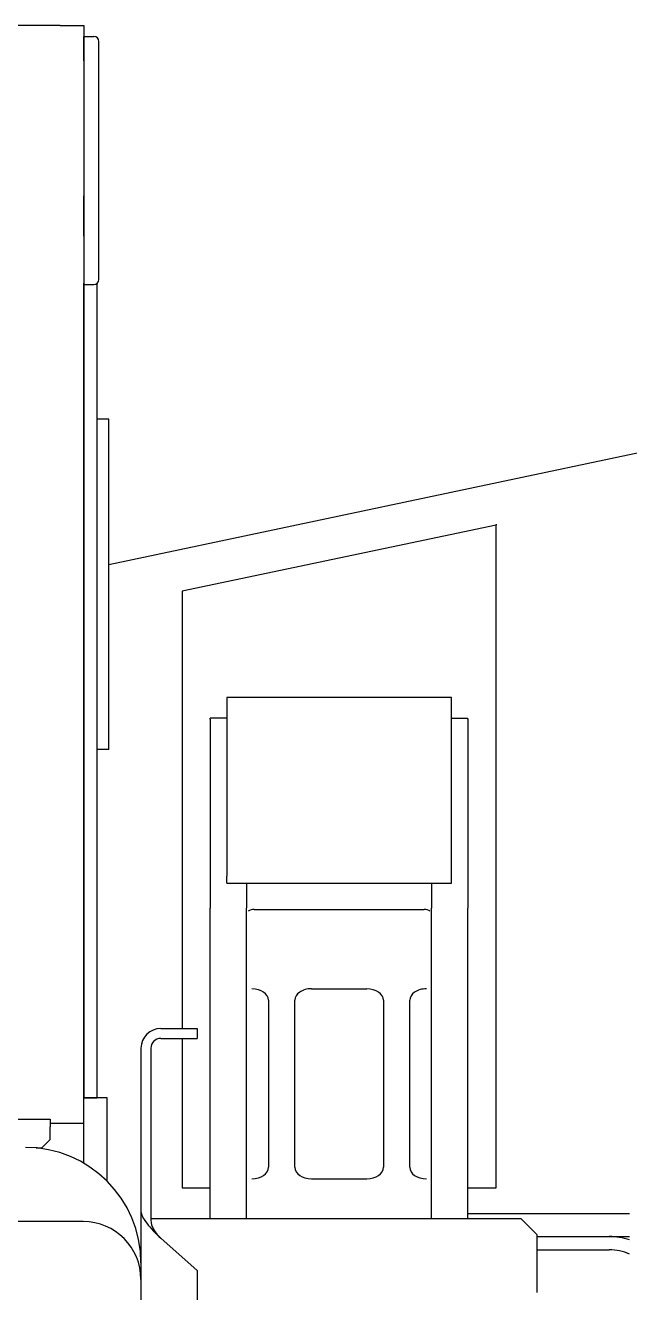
# Model space of a CAD drawing. Extents: x -31701 to 37626, y -27136 to 32271.
# Drawn here: x -28183 to -27817, y -16971 to -16204 of the extents above; entities that cross this region are included whole.
import ezdxf

# ---------------------------------------------------------------- set-up
doc = ezdxf.new("R2010")
doc.units = 0
doc.layers.get('0').update_dxf_attribs({"linetype": 'CONTINUOUS'})

msp = doc.modelspace()

# ---------------------------------------------------------------- linework, layer by layer
at = {"color": 251, "linetype": 'Continuous'}
for p, q in [((-28162.35, -16203.56), (-28394.35, -16203.56)), ((-28162.35, -16203.56), (-28394.35, -16203.56)), ((-28152.35, -16203.53), (-28152.35, -16203.55)), ((-28152.35, -16203.53), (-28147.85, -16203.53)), ((-28147.85, -16203.53), (-28147.85, -16203.55)), ((-28147.85, -16203.55), (-28147.85, -16853.07)), ((-28147.85, -16225.04), (-28147.85, -16210.21)), ((-28147.85, -16210.21), (-28141.85, -16210.21)), ((-28138.85, -16225.81), (-28138.85, -16213.21)), ((-28147.85, -16225.04), (-28147.85, -16306.79)), ((-28138.85, -16307.56), (-28138.85, -16225.81)), ((-28147.85, -16331.28), (-28147.85, -16306.79)), ((-28138.85, -16328.38), (-28138.85, -16307.56)), ((-28147.85, -16331.28), (-28147.85, -16359.75)), ((-28138.85, -16356.85), (-28138.85, -16328.38)), ((-28147.85, -16360.43), (-28147.85, -16359.75)), ((-28147.85, -16360.43), (-28147.85, -16853.07)), ((-28147.85, -16360.43), (-28141.85, -16360.43)), ((-28147.85, -16853.07), (-28147.85, -16360.43)), ((-28139.85, -16853.07), (-28139.85, -16359.67)), ((-28138.85, -16357.43), (-28138.85, -16356.85)), ((-28132.85, -16442.07), (-28139.85, -16442.07)), ((-28139.85, -16456.77), (-28139.85, -16442.07)), ((-28132.85, -16456.77), (-28132.85, -16442.07)), ((-28139.85, -16616.77), (-28139.85, -16456.77)), ((-28132.85, -16616.77), (-28132.85, -16456.77)), ((-27898.35, -16506.27), (-28088.35, -16546.19)), ((-27898.35, -16505.64), (-27898.35, -16506.27)), ((-27898.35, -16907.48), (-27898.35, -16506.27)), ((-28088.35, -16546.19), (-28088.35, -16811.07)), ((-28139.85, -16642.07), (-28139.85, -16616.77)), ((-28132.85, -16642.07), (-28132.85, -16616.77)), ((-27925.35, -16610.6), (-28061.35, -16610.6)), ((-28061.35, -16610.6), (-28061.35, -16718.72)), ((-27925.35, -16718.72), (-27925.35, -16610.6)), ((-28061.35, -16623.04), (-28071.35, -16623.04)), ((-28071.35, -16623.67), (-28071.35, -16623.04)), ((-28071.35, -16623.67), (-28071.35, -16738.16)), ((-27925.35, -16623.04), (-27915.35, -16623.04)), ((-27915.35, -16623.67), (-27915.35, -16623.04)), ((-27915.35, -16623.67), (-27915.35, -16738.16)), ((-28132.85, -16642.07), (-28139.85, -16642.07)), ((-28061.35, -16723.14), (-28061.35, -16718.72)), ((-28061.35, -16723.14), (-27925.35, -16723.14)), ((-28049.35, -16723.14), (-28049.35, -16738.16)), ((-27937.35, -16723.14), (-27937.35, -16738.16)), ((-27925.35, -16723.14), (-27925.35, -16718.72)), ((-28071.35, -16850.71), (-28071.35, -16738.16)), ((-28049.35, -16850.71), (-28049.35, -16738.16)), ((-28044.76, -16739.03), (-27941.94, -16739.03)), ((-28044.76, -16739.03), (-27941.94, -16739.03)), ((-28044.76, -16739.03), (-27941.94, -16739.03)), ((-28044.76, -16739.03), (-27941.94, -16739.03)), ((-27937.35, -16850.71), (-27937.35, -16738.16)), ((-27915.35, -16850.71), (-27915.35, -16738.16)), ((-28010.15, -16787.03), (-27976.55, -16787.03)), ((-28036.15, -16793.97), (-28036.15, -16895.13)), ((-28020.15, -16895.13), (-28020.15, -16793.97)), ((-27966.55, -16793.97), (-27966.55, -16895.13)), ((-27950.55, -16895.13), (-27950.55, -16793.97)), ((-28101.35, -16811.07), (-28079.35, -16811.07)), ((-28101.35, -16811.07), (-28079.35, -16811.07)), ((-28101.35, -16811.07), (-28079.35, -16811.07)), ((-28101.35, -16811.07), (-28079.35, -16811.07)), ((-28079.35, -16811.07), (-28079.35, -16817.07)), ((-28079.35, -16811.07), (-28079.35, -16817.07)), ((-28079.35, -16811.07), (-28079.35, -16817.07)), ((-28079.35, -16811.07), (-28079.35, -16817.07)), ((-28113.35, -16823.07), (-28113.35, -16953.07)), ((-28113.35, -16823.07), (-28113.35, -16953.07)), ((-28113.35, -16823.07), (-28113.35, -16953.07)), ((-28113.35, -16823.07), (-28113.35, -16953.07)), ((-28107.35, -16823.07), (-28107.35, -16927.43)), ((-28107.35, -16823.07), (-28107.35, -16927.43)), ((-28107.35, -16823.07), (-28107.35, -16927.43)), ((-28107.35, -16823.07), (-28107.35, -16927.43)), ((-28101.35, -16817.07), (-28079.35, -16817.07)), ((-28101.35, -16817.07), (-28079.35, -16817.07)), ((-28101.35, -16817.07), (-28079.35, -16817.07)), ((-28101.35, -16817.07), (-28079.35, -16817.07)), ((-28088.35, -16817.07), (-28088.35, -16907.48)), ((-28133.85, -16853.07), (-28147.85, -16853.07)), ((-28147.85, -16892.74), (-28147.85, -16853.07)), ((-28147.85, -16853.07), (-28139.85, -16853.07)), ((-28133.85, -16903.58), (-28133.85, -16853.07)), ((-28071.35, -16854.09), (-28071.35, -16850.71)), ((-28071.35, -16909.36), (-28071.35, -16854.09)), ((-28049.35, -16854.09), (-28049.35, -16850.71)), ((-28049.35, -16909.36), (-28049.35, -16854.09)), ((-27937.35, -16854.09), (-27937.35, -16850.71)), ((-27937.35, -16909.36), (-27937.35, -16854.09)), ((-27915.35, -16854.09), (-27915.35, -16850.71)), ((-27915.35, -16909.36), (-27915.35, -16854.09)), ((-28388.35, -16866.07), (-28168.35, -16866.07)), ((-28168.35, -16866.07), (-28168.35, -16870.67)), ((-28168.35, -16868.37), (-28147.85, -16868.37)), ((-28168.35, -16878.37), (-28168.35, -16870.67)), ((-28176.9, -16883.37), (-28173.35, -16883.37)), ((-28173.35, -16883.37), (-28168.35, -16878.37)), ((-28088.35, -16907.48), (-28071.35, -16907.48)), ((-28010.15, -16902.07), (-27976.55, -16902.07)), ((-27915.35, -16907.48), (-27898.35, -16907.48)), ((-28071.35, -16926.06), (-28071.35, -16909.36)), ((-28049.35, -16926.06), (-28049.35, -16909.36)), ((-27937.35, -16926.06), (-27937.35, -16909.36)), ((-27915.35, -16926.06), (-27915.35, -16909.36)), ((-28148.35, -16928.07), (-28408.35, -16928.07)), ((-28107.35, -16926.06), (-27883.39, -16926.06)), ((-28107.35, -16926.06), (-27883.39, -16926.06)), ((-28107.35, -16926.06), (-27883.39, -16926.06)), ((-28107.35, -16926.06), (-27883.39, -16926.06)), ((-27883.38, -16926.06), (-27873.4, -16936.04)), ((-27883.38, -16926.06), (-27873.4, -16936.04)), ((-27883.38, -16926.06), (-27873.4, -16936.04)), ((-27883.38, -16926.06), (-27873.4, -16936.04)), ((-28101.35, -16938.07), (-28079.35, -16957.61)), ((-28101.35, -16938.07), (-28079.35, -16957.61)), ((-28101.35, -16938.07), (-28079.35, -16957.61)), ((-28101.35, -16938.07), (-28079.35, -16957.61)), ((-27873.4, -16971.06), (-27873.4, -16936.04)), ((-27873.4, -16971.06), (-27873.4, -16936.04)), ((-27873.4, -16971.06), (-27873.4, -16936.04)), ((-27873.4, -16971.06), (-27873.4, -16936.04)), ((-28113.35, -16953.07), (-28113.35, -16962.78)), ((-28113.35, -16953.07), (-28113.35, -16962.78)), ((-28113.35, -16953.07), (-28113.35, -16962.78)), ((-28113.35, -16953.07), (-28113.35, -16962.78)), ((-28079.35, -16957.61), (-28079.35, -17015.83)), ((-28079.35, -16957.61), (-28079.35, -17015.83)), ((-28079.35, -16957.61), (-28079.35, -17015.83)), ((-28079.35, -16957.61), (-28079.35, -17015.83)), ((-28113.35, -16962.78), (-28113.35, -17391.07)), ((-28113.35, -16962.78), (-28113.35, -17391.07)), ((-28113.35, -16962.78), (-28113.35, -17391.07)), ((-28113.35, -16962.78), (-28113.35, -17391.07))]:
    msp.add_line(p, q, dxfattribs=at)
at = {"color": 104, "linetype": 'Continuous'}
for p, q in [((-27793.15, -16458.44), (-28132.85, -16530.21)), ((-27915.35, -16923.07), (-27817.45, -16923.07)), ((-27873.4, -16937.07), (-27817.45, -16937.07)), ((-27873.4, -16945.07), (-27837.85, -16945.07)), ((-27837.85, -16945.07), (-27829.88, -16945.07))]:
    msp.add_line(p, q, dxfattribs=at)
at = {"color": 251, "linetype": 'Continuous'}
for centre, radius, start, end in [((-28158.14, 1049.61), 17253.17, 269.98603, 270.034182), ((-28159.45, -4290.47), 11913.09, 269.986063, 270.034158), ((-28141.85, -16213.21), 3, 0, 90), ((-28141.85, -16357.43), 3, 270, 0), ((-28101.35, -16823.07), 12, 89.99998, 179.99996), ((-28101.35, -16823.07), 12, 89.99998, 179.99996), ((-28101.35, -16823.07), 12, 89.99998, 179.99996), ((-28101.35, -16823.07), 12, 89.99998, 179.99996), ((-28101.35, -16823.07), 6, 89.99998, 179.99996), ((-28101.35, -16823.07), 6, 89.99998, 179.99996), ((-28101.35, -16823.07), 6, 89.99998, 179.99996), ((-28101.35, -16823.07), 6, 89.99998, 179.99996), ((-28183.35, -16953.07), 70, 359.99998, 89.99996), ((-28183.35, -16953.07), 70, 359.99998, 89.99996), ((-28183.35, -16953.07), 70, 359.99998, 89.99996), ((-28183.35, -16953.07), 70, 359.99998, 89.99996), ((-28148.35, -16963.07), 35, 0, 90), ((-28148.35, -16963.07), 35, 0, 90), ((-28148.35, -16963.07), 35, 0, 90), ((-28148.35, -16963.07), 35, 0, 90)]:
    msp.add_arc(centre, radius, start, end, dxfattribs=at)
at = {"color": 104, "linetype": 'Continuous'}
for radius, start, end in [(38, 70.9008, 89.94396), (30, 65.51473, 90)]:
    msp.add_arc((-27829.88, -16975.07), radius, start, end, dxfattribs=at)
at = {"color": 251, "linetype": 'Continuous'}
for centre, major_axis, ratio, start_param, end_param in [((-28044.76, -16742.5), (5, 0), 0.69455, 1.570796, 2.372862), ((-28044.76, -16742.5), (5, 0), 0.69455, 1.570796, 2.372862), ((-28044.76, -16742.5), (5, 0), 0.69455, 1.570796, 2.372862), ((-28044.76, -16742.5), (5, 0), 0.69455, 1.570796, 2.372862), ((-27941.94, -16742.5), (5, 0), 0.69455, 0.769015, 1.570796), ((-27941.94, -16742.5), (5, 0), 0.69455, 0.769015, 1.570796), ((-27941.94, -16742.5), (5, 0), 0.69455, 0.769015, 1.570796), ((-27941.94, -16742.5), (5, 0), 0.69455, 0.769015, 1.570796), ((-28046.15, -16793.97), (10, 0), 0.69455, 0, 1.570796), ((-28010.15, -16793.97), (10, -0.03), 0.69455, 1.57277, 3.145533), ((-27976.55, -16793.97), (10, 0), 0.694552, 0, 1.570796), ((-27940.55, -16793.97), (10, 0), 0.69455, 1.570796, 3.141593), ((-28046.15, -16895.13), (10, 0), 0.694519, 4.712389, 6.283185), ((-28010.15, -16895.13), (10, -0.03), 0.694519, 3.145533, 4.714363), ((-27976.55, -16895.13), (10, 0), 0.694522, 4.712389, 6.283185), ((-27940.55, -16895.13), (10, 0), 0.694519, 3.141593, 4.712389), ((-28101.35, -16932.76), (11.69, -11.59), 0.235608, 3.371119, 4.941961), ((-28101.35, -16932.76), (11.69, -11.59), 0.235608, 3.371119, 4.941961), ((-28101.35, -16932.76), (11.69, -11.59), 0.235608, 3.371119, 4.941961), ((-28101.35, -16932.76), (11.69, -11.59), 0.235608, 3.371119, 4.941961), ((-28101.35, -16932.76), (5.26, -7.23), 0.399127, 3.643281, 5.214076), ((-28101.35, -16932.76), (5.26, -7.23), 0.399127, 3.643281, 5.214076), ((-28101.35, -16932.76), (5.26, -7.23), 0.399127, 3.643281, 5.214076), ((-28101.35, -16932.76), (5.26, -7.23), 0.399127, 3.643281, 5.214076)]:
    msp.add_ellipse(centre, major_axis=major_axis, ratio=ratio, start_param=start_param, end_param=end_param, dxfattribs=at)

doc.saveas('drawing.dxf')
